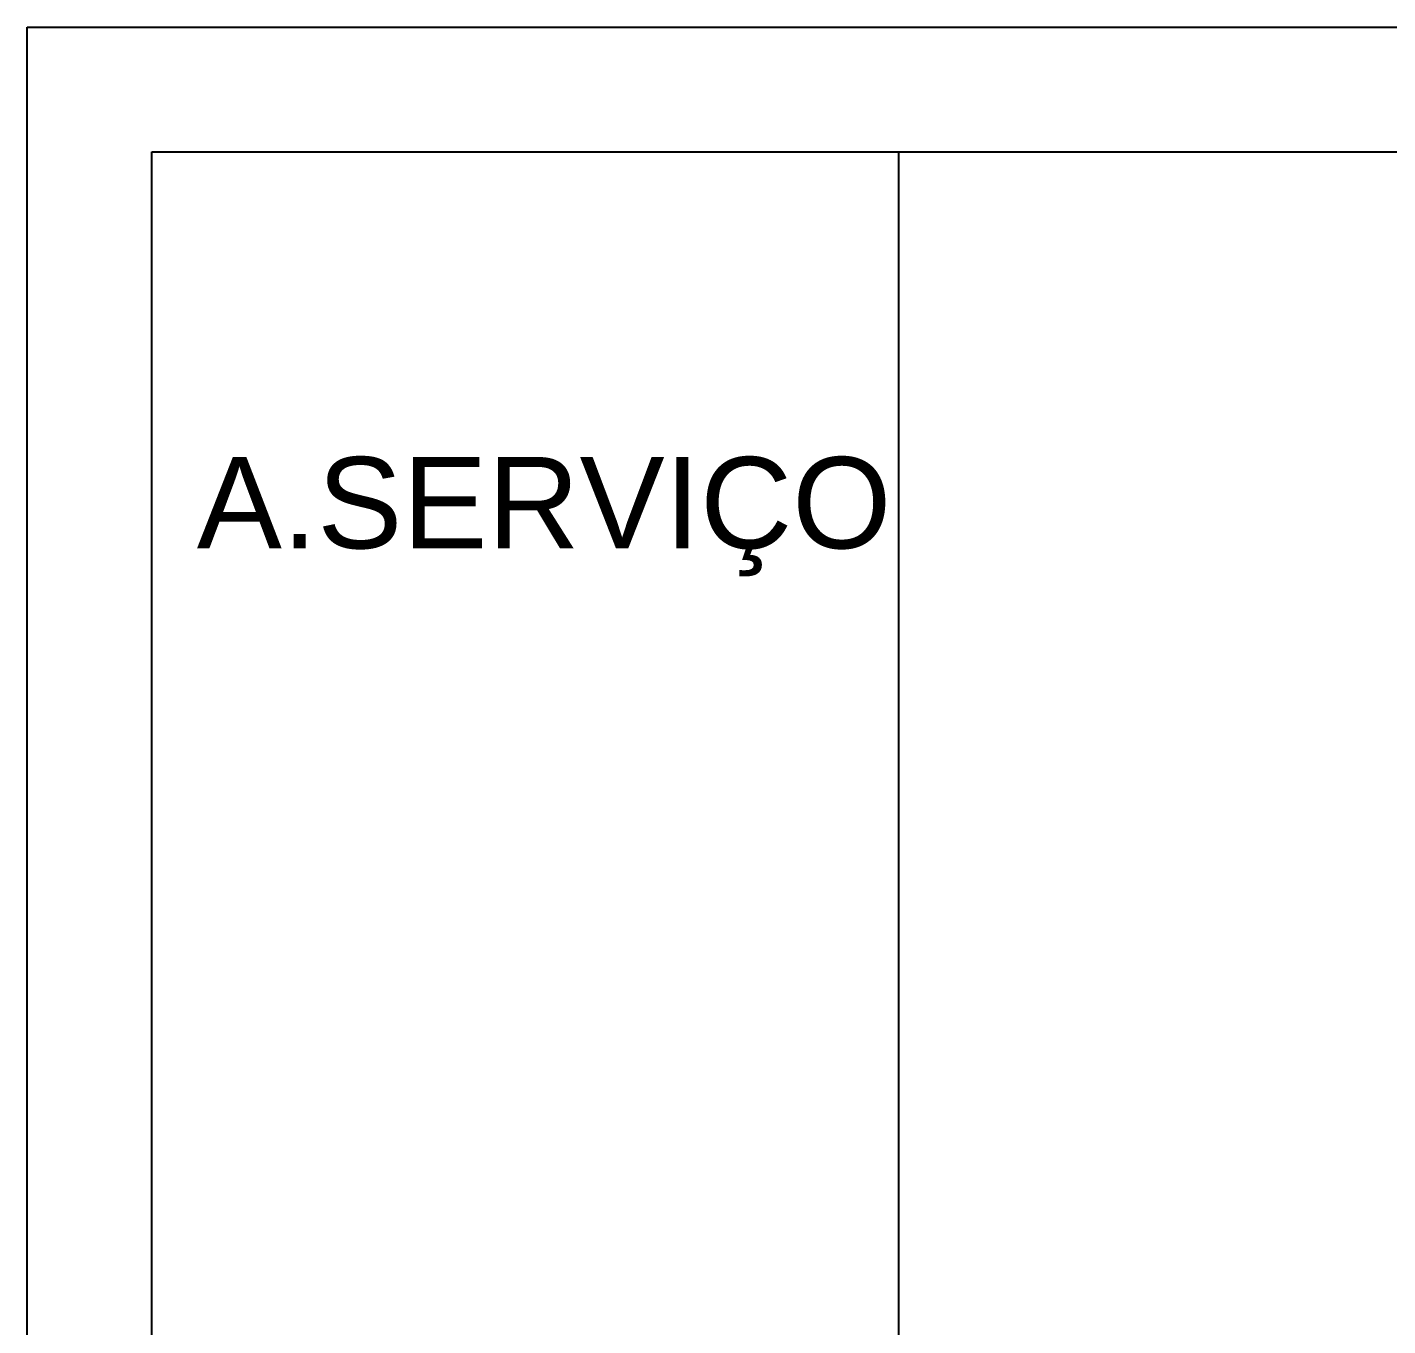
# Model space of a CAD drawing. Header units: millimetres. Extents: x -1292 to 2253, y 326 to 453.
# Drawn here: x 2092.149 to 2093.788, y 362.907 to 364.471 of the extents above; entities that cross this region are included whole.
import ezdxf

# ---------------------------------------------------------------- set-up
doc = ezdxf.new("R2010")
doc.units = ezdxf.units.MM
doc.header["$LTSCALE"] = 0.5
doc.layers.add('-HIDRO', color=8, linetype='Continuous')
doc.styles.add('CARIMBO_DADOS', font='arial.ttf', dxfattribs={"height": 0.1})

msp = doc.modelspace()

# ---------------------------------------------------------------- linework, layer by layer
at = {"layer": '-HIDRO', "ltscale": 0.05}
for p, q in [((2092.1487, 339.4712), (2092.1487, 364.4712)), ((2092.1487, 364.4712), (2099.1487, 364.4712)), ((2092.2987, 361.3212), (2092.2987, 364.3212)), ((2092.2987, 364.3212), (2098.9987, 364.3212)), ((2093.1987, 361.9212), (2093.1987, 364.3212))]:
    msp.add_line(p, q, dxfattribs=at)

# ---------------------------------------------------------------- texts
at = {"layer": '-HIDRO', "insert": (2092.7714, 363.8815), "char_height": 0.11, "attachment_point": 5, "style": 'CARIMBO_DADOS'}
msp.add_mtext('A.SERVIÇO', dxfattribs=at)

doc.saveas('drawing.dxf')
